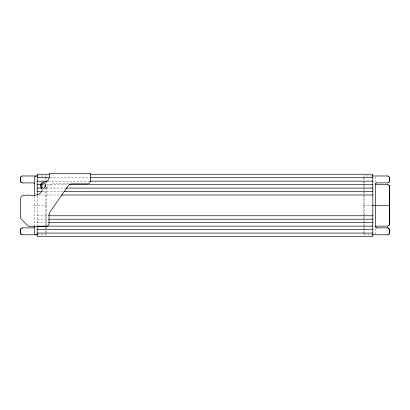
<?xml version="1.0" encoding="UTF-8"?>
<svg xmlns="http://www.w3.org/2000/svg" width="410" height="410" viewBox="0 0 410 410"><rect width="100%" height="100%" fill="white"/><g stroke="black" fill="none" stroke-linecap="round" stroke-linejoin="round"><path stroke-width="0.31" stroke-dasharray="2.05 1.54" d="M375.078 234.284L375.586 233.064L375.586 226.832M37.412 175.972L46.417 175.972M372.331 175.972L363.583 175.972L363.583 234.792L372.331 234.792M49.994 177.699L89.708 177.699M48.072 181.159L89.067 181.159M68.798 183.859L52.992 183.859C49.087 183.895 47.529 188.661 43.726 189.077L42.276 188.59M42.307 184.618L46.151 184.618M46.791 184.618L67.927 184.618M46.151 188.082L65.364 188.082M42.947 191.542L62.802 191.542M39.104 195.001L60.239 195.001M34.414 205.379L46.417 205.379M363.583 205.379L372.331 205.379M37.182 215.762L48.072 215.762M37.182 219.222L48.072 219.222M37.182 222.681L48.072 222.681M37.412 234.792L46.417 234.792L46.417 227.119M375.247 176.884L375.586 177.699L375.586 183.926M364.275 177.248L364.275 186.837M364.275 187.478L364.275 219.447M364.275 220.088L364.275 226.479M364.275 227.119L364.275 234.792M46.417 177.248L46.417 180.446M46.417 181.087L46.417 183.644M46.417 187.478L46.417 226.479M45.725 177.248L45.725 180.446M45.725 188.118L45.725 226.479M45.725 227.119L45.725 234.792M37.182 195.811L37.182 225.966M34.414 196.036L34.414 225.936M42.399 184.679L42.138 185.822L42.865 186.74L44.039 186.74L44.767 185.822L44.511 184.679L43.455 184.172L42.399 184.679"/><path stroke-width="0.61" d="M41.205 185.525L41.205 184.223L43.455 182.927L45.705 184.223L45.705 186.822L43.455 188.118L41.205 186.822L41.205 184.223M45.705 186.822L45.705 185.525M388.941 182.383L389.5 181.159L389.5 177.699L388.941 176.474M388.941 225.633L389.5 224.413L389.5 186.35L388.993 185.125L387.722 184.618M388.941 234.284L389.444 233.064L389.444 229.6M21.074 176.49L20.5 177.699L20.5 181.159L21.018 182.368L22.278 182.891M21.074 228.396L20.556 229.6L20.556 233.064L21.074 234.269M34.414 227.181L33.722 227.873L22.222 227.873M375.586 226.832L376.277 226.141L387.778 226.141M376.452 182.891L375.586 183.583L375.586 227.181L376.452 227.873M21.018 176.49L22.278 175.972M22.278 227.873L21.018 228.396L20.5 229.6L20.5 233.064L21.018 234.269L22.278 234.792M36.147 175.972L34.937 176.49L34.414 177.699L34.414 195.416M387.722 182.891L388.993 182.383M387.722 226.141L388.993 225.633M387.722 234.792L388.993 234.284L389.5 233.064L389.5 229.6L388.941 228.38L387.722 227.873M49.354 174.24L37.182 174.24L37.182 195.175M90.349 174.24L372.818 174.24L372.818 236.524L37.182 236.524L37.182 226.141L372.818 226.141M22.222 175.972L37.494 175.972M372.331 175.972L387.778 175.972M37.182 177.699L49.354 177.699M90.349 177.699L372.818 177.699M37.182 181.159L47.432 181.159M89.708 181.159L372.818 181.159M22.222 182.891L33.722 182.891L34.414 183.583M376.277 182.891L387.778 182.891M37.182 184.618L41.026 184.618M69.208 184.618L372.818 184.618M387.778 184.618L376.277 184.618L375.586 183.926M37.182 188.082L42.307 188.082M66.005 188.082L372.818 188.082M37.182 191.542L42.307 191.542M64.083 191.542L372.818 191.542M61.52 195.001L372.818 195.001M372.464 205.379L389.5 205.379M48.713 215.762L372.818 215.762M48.713 219.222L372.818 219.222M48.713 222.681L372.818 222.681M376.277 227.873L387.778 227.873L388.993 228.38M37.182 229.6L372.818 229.6M37.182 233.064L372.818 233.064M22.222 234.792L37.494 234.792M372.331 234.792L387.778 234.792M387.722 175.972L388.993 176.474M36.147 234.792L34.937 234.269L34.414 233.064L34.414 225.936M21.074 182.368L20.556 181.159L20.556 177.699M388.941 185.125L389.444 186.35L389.444 224.413M389.444 177.699L389.444 181.159M49.005 214.302L49.005 223.65L48.677 224.89L47.867 225.889L46.238 226.417L28.331 226.217L20.695 218.55L20.695 198.045L21.525 196.113C27.982 193.171 37.571 198.686 42.025 191.07L42.199 189.63L40.549 186.811L40.426 184.777L41.461 183.019L43.301 182.137L45.761 181.897L48.318 180.144L49.354 177.217L49.354 173.476L90.528 173.476L90.528 181.092L89.693 183.024L87.76 183.859L71.063 183.859L69.797 184.203L68.793 185.043L49.502 212.718L49.005 214.302"/></g></svg>
